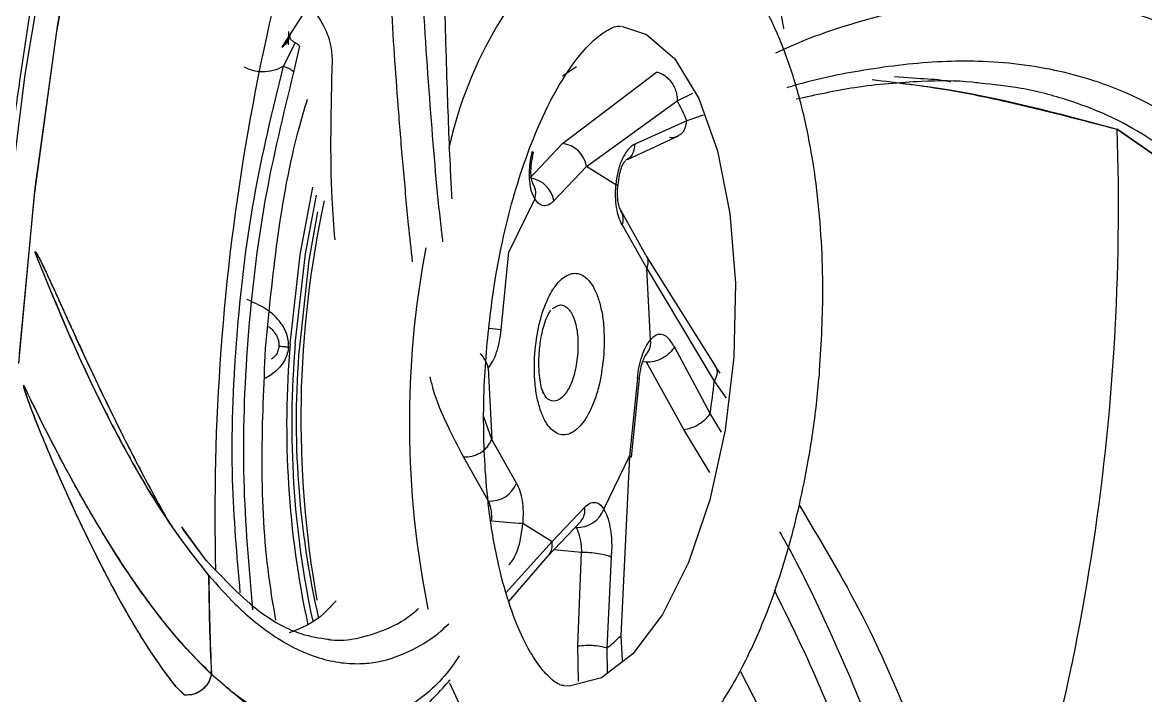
# Model space of a CAD drawing. Header units: inches. Extents: x -1 to 81, y -22 to 129.
# Drawn here: x 8.454 to 9.394, y 22.698 to 23.261 of the extents above; entities that cross this region are included whole.
import ezdxf

# ---------------------------------------------------------------- set-up
doc = ezdxf.new("R2010")
doc.units = ezdxf.units.IN
doc.header["$MEASUREMENT"] = 0
doc.layers.add('1', color=4, linetype='Continuous')

# ---------------------------------------------------------------- blocks, each defined once
blk = doc.blocks.new('2026 PACE')
at = {"color": 8, "linetype": 'Continuous', "lineweight": 25}
for p, q in [((9.50201, 23.19511), (9.51511, 23.20147)), ((9.52362, 23.18322), (9.51011, 23.1783)), ((9.47617, 22.97645), (9.47305, 22.97672)), ((9.53298, 22.96067), (9.54291, 22.94651)), ((9.34689, 22.91193), (9.34033, 22.93078)), ((9.53912, 22.91791), (9.52949, 22.93351)), ((9.52923, 22.88431), (9.50751, 22.92017)), ((9.39737, 22.82653), (9.35898, 22.78402)), ((9.4218, 22.81754), (9.39865, 22.8195)), ((9.4193, 22.70946), (9.41881, 22.73929)), ((9.44374, 22.71662), (9.44332, 22.73751))]:
    blk.add_line(p, q, dxfattribs=at)
at = {"color": 8, "linetype": 'Continuous', "lineweight": 25, "flags": 128}
for points in [[(9.40608, 21.58905), (9.39686, 21.59001), (9.339, 21.60404), (9.28298, 21.63169), (9.22935, 21.67267), (9.17865, 21.72659), (9.13137, 21.7929), (9.088, 21.87095), (9.04895, 21.95996), (9.01463, 22.05905), (8.98536, 22.16723), (8.96145, 22.28342), (8.94312, 22.40648), (8.93057, 22.53517), (8.9239, 22.66823), (8.9232, 22.80432), (8.92847, 22.94209), (8.93966, 23.08018), (8.95665, 23.21722), (8.97927, 23.35183)], [(9.40608, 21.58905), (9.39686, 21.59001), (9.339, 21.60404), (9.28298, 21.63169), (9.22935, 21.67267), (9.17865, 21.72659), (9.13137, 21.7929), (9.088, 21.87095), (9.04895, 21.95996), (9.01463, 22.05905), (8.98536, 22.16723), (8.96145, 22.28342), (8.94312, 22.40648), (8.93057, 22.53517), (8.9239, 22.66823), (8.9232, 22.80432), (8.92847, 22.94209), (8.93966, 23.08018), (8.95665, 23.21722), (8.97927, 23.35183)], [(8.95133, 22.9754), (8.96409, 23.11406), (8.98274, 23.25126), (9.00708, 23.38561), (9.03688, 23.51571), (9.07181, 23.64024), (9.11153, 23.75793), (9.15562, 23.86755), (9.20364, 23.96799), (9.25509, 24.05822), (9.30943, 24.1373), (9.36613, 24.20444), (9.42458, 24.25894), (9.4842, 24.30023), (9.54437, 24.32791), (9.60448, 24.34167), (9.6639, 24.34139), (9.72203, 24.32706), (9.77827, 24.29884), (9.83204, 24.257), (9.86344, 24.22492)], [(8.9519, 22.98341), (8.96501, 23.12202), (8.98399, 23.25909), (9.00866, 23.39323), (9.03875, 23.52305), (9.07397, 23.64722), (9.11396, 23.76447), (9.15829, 23.8736), (9.20652, 23.97348), (9.25814, 24.06309), (9.31264, 24.1415), (9.36945, 24.20793), (9.42799, 24.26168), (9.48766, 24.3022), (9.54784, 24.32908), (9.60793, 24.34204), (9.66729, 24.34094), (9.72533, 24.32581), (9.78144, 24.29679), (9.83505, 24.25418), (9.86639, 24.2216)], [(9.45534, 23.25742), (9.47635, 23.25063), (9.49988, 23.2301), (9.51996, 23.19711), (9.53559, 23.15332), (9.54598, 23.10093), (9.55062, 23.04255), (9.54926, 22.98113)], [(9.17825, 22.99198), (9.18664, 23.06628), (9.19715, 23.12279)], [(9.18253, 22.99178), (9.19113, 23.06719), (9.20017, 23.11614)], [(9.54926, 22.98113), (9.54198, 22.91973), (9.52914, 22.86144), (9.51139, 22.80917), (9.48962, 22.76556), (9.46491, 22.73279), (9.43851, 22.71249), (9.41174, 22.7057), (9.40708, 22.70594)], [(9.47032, 22.96283), (9.47032, 22.96283), (9.47052, 22.96288), (9.46997, 22.963), (9.46869, 22.96318)], [(9.31146, 22.70838), (9.33014, 22.66809), (9.35556, 22.63316), (9.38428, 22.61159), (9.41522, 22.6042), (9.42836, 22.60538)]]:
    blk.add_lwpolyline(points, dxfattribs=at)
at = {"color": 8, "linetype": 'Continuous', "lineweight": 25}
for centre, radius, start, end in [((9.64855, 23.08151), 0.34553, 130.84875, 167.5894), ((9.37587, 23.1073), 0.02341, 10.32645, 79.46271), ((9.3697, 23.11787), 0.01399, 339.71586, 31.14904), ((9.45201, 23.13582), 0.01106, 263.06593, 272.77587), ((9.44332, 23.09625), 0.01348, 338.6613, 30.55093), ((10.06883, 22.92576), 0.79085, 169.32667, 191.35818), ((9.30538, 22.60194), 0.40458, 82.99165, 84.42298), ((9.46621, 22.99248), 0.01362, 319.67839, 11.3396), ((9.97001, 22.92392), 0.79468, 175.0873, 192.12465), ((9.9595, 22.92453), 0.77988, 175.05326, 192.18753), ((9.32198, 22.96739), 0.02227, 10.67027, 46.72135), ((9.41064, 22.85265), 0.01412, 318.64315, 10.30638)]:
    blk.add_arc(centre, radius, start, end, dxfattribs=at)
for points, knots in [([(9.28062, 23.06051), (9.27953, 23.07077), (9.27686, 23.09579), (9.27298, 23.13729), (9.26917, 23.18302), (9.26587, 23.2281), (9.26304, 23.27273), (9.2606, 23.31908), (9.25748, 23.39509), (9.25497, 23.50748), (9.25778, 23.61038), (9.25923, 23.66304)], [0, 0, 0, 0, 0.064358, 0.156965, 0.246537, 0.324585, 0.402627, 0.480787, 0.559216, 0.774447, 1, 1, 1, 1]), ([(9.30607, 23.07729), (9.30556, 23.0815), (9.30158, 23.11399), (9.29576, 23.18465), (9.28964, 23.27184), (9.28604, 23.34714), (9.28402, 23.40613), (9.2829, 23.46569), (9.28267, 23.53212), (9.28349, 23.59709), (9.28512, 23.64437), (9.28581, 23.66444)], [0, 0, 0, 0, 0.028481, 0.220014, 0.417808, 0.510683, 0.606377, 0.70895, 0.793606, 0.912397, 1, 1, 1, 1]), ([(9.58452, 23.23517), (9.58497, 23.23538), (9.61314, 23.24909), (9.66886, 23.26656), (9.73517, 23.2811), (9.78616, 23.2841), (9.82346, 23.28246), (9.85845, 23.27655), (9.89481, 23.2656), (9.92791, 23.25074), (9.94983, 23.23612), (9.95913, 23.22991)], [0, 0, 0, 0, 0.003133, 0.199663, 0.402618, 0.497917, 0.596107, 0.701356, 0.788221, 0.910112, 1, 1, 1, 1]), ([(9.96137, 23.14744), (9.95125, 23.15585), (9.92779, 23.17536), (9.8918, 23.19598), (9.85518, 23.21099), (9.82185, 23.22023), (9.7882, 23.22604), (9.75522, 23.22842), (9.71234, 23.22804), (9.66129, 23.22197), (9.61749, 23.21322), (9.59567, 23.20659), (9.59356, 23.20595)], [0, 0, 0, 0, 0.101476, 0.235233, 0.331877, 0.422404, 0.515355, 0.605274, 0.682257, 0.84497, 0.985015, 1, 1, 1, 1]), ([(9.13657, 22.78361), (9.13383, 22.81484), (9.12783, 22.88312), (9.13213, 22.99583), (9.14587, 23.11423), (9.16372, 23.18738), (9.17264, 23.22395)], [0, 0, 0, 0, 0.219308, 0.479538, 0.739769, 1, 1, 1, 1]), ([(9.7309, 23.21084), (9.72922, 23.21118), (9.72073, 23.21289), (9.7105, 23.21333), (9.70229, 23.21369)], [0, 0, 0, 0, 0.197208, 1, 1, 1, 1]), ([(9.93987, 23.13105), (9.92239, 23.145), (9.88794, 23.17249), (9.83644, 23.19427), (9.79206, 23.20601), (9.76653, 23.20861), (9.75489, 23.20979)], [0, 0, 0, 0, 0.318566, 0.627558, 0.830199, 1, 1, 1, 1]), ([(9.50324, 23.16634), (9.50401, 23.16672), (9.5064, 23.1679), (9.50903, 23.17213), (9.50976, 23.17629), (9.51011, 23.1783)], [0, 0, 0, 0, 0.196838, 0.612728, 1, 1, 1, 1]), ([(9.46644, 23.15895), (9.46619, 23.15679), (9.46569, 23.15231), (9.46284, 23.14754), (9.46006, 23.14614), (9.45913, 23.14567)], [0, 0, 0, 0, 0.382969, 0.794323, 1, 1, 1, 1]), ([(9.47582, 23.06603), (9.47623, 23.06525), (9.47712, 23.06359), (9.4778, 23.05981), (9.47703, 23.05674), (9.47654, 23.05475)], [0, 0, 0, 0, 0.238107, 0.506601, 1, 1, 1, 1]), ([(9.15948, 23.0067), (9.16014, 23.00627), (9.16348, 23.00408), (9.16673, 22.99951), (9.16883, 22.99395), (9.16886, 22.99126), (9.16888, 22.98995)], [0, 0, 0, 0, 0.116908, 0.598997, 0.805563, 1, 1, 1, 1]), ([(9.17686, 22.98937), (9.17662, 22.9875), (9.17612, 22.98373), (9.17298, 22.97633), (9.16672, 22.96839), (9.15987, 22.96441), (9.15662, 22.96253)], [0, 0, 0, 0, 0.159826, 0.322749, 0.679009, 1, 1, 1, 1]), ([(9.16888, 22.98995), (9.16867, 22.98867), (9.16824, 22.98602), (9.1663, 22.98207), (9.164, 22.98013), (9.16276, 22.97908)], [0, 0, 0, 0, 0.302679, 0.624369, 1, 1, 1, 1]), ([(9.41883, 22.98411), (9.4182, 22.97886), (9.41694, 22.96834), (9.41203, 22.955), (9.40571, 22.94606), (9.39878, 22.94309), (9.3927, 22.94548), (9.39004, 22.95101), (9.38893, 22.95331)], [0, 0, 0, 0, 0.175168, 0.350336, 0.525504, 0.700672, 0.87584, 1, 1, 1, 1]), ([(9.5337, 22.97335), (9.53394, 22.97308), (9.53478, 22.97212), (9.53534, 22.96988), (9.53535, 22.96688), (9.53456, 22.96374), (9.53349, 22.96167), (9.53298, 22.96067)], [0, 0, 0, 0, 0.0942579, 0.3346504, 0.5689657, 0.7919991, 1, 1, 1, 1]), ([(9.32321, 22.89734), (9.31872, 22.90601), (9.3091, 22.92461), (9.29923, 22.9471), (9.2962, 22.9609), (9.29545, 22.96432)], [0, 0, 0, 0, 0.396681, 0.850624, 1, 1, 1, 1]), ([(9.46375, 22.89726), (9.46378, 22.89727), (9.46413, 22.89729), (9.46411, 22.89747), (9.46295, 22.89775), (9.46219, 22.89794)], [0, 0, 0, 0, 0.037328, 0.376576, 1, 1, 1, 1]), ([(9.75527, 22.2238), (9.75386, 22.2468), (9.75061, 22.30011), (9.7414, 22.37395), (9.72925, 22.44375), (9.71612, 22.50327), (9.70116, 22.56001), (9.68486, 22.61244), (9.66196, 22.67718), (9.63182, 22.74853), (9.6041, 22.80593), (9.58915, 22.83226), (9.5877, 22.8348)], [0, 0, 0, 0, 0.101476, 0.235233, 0.331877, 0.422404, 0.515355, 0.605274, 0.682257, 0.84497, 0.985015, 1, 1, 1, 1]), ([(9.39371, 22.81434), (9.39379, 22.81441), (9.39471, 22.81517), (9.39589, 22.81715), (9.39754, 22.82101), (9.39743, 22.82436), (9.39737, 22.82653)], [0, 0, 0, 0, 0.025429, 0.284977, 0.536953, 1, 1, 1, 1]), ([(9.11027, 22.79816), (9.11752, 22.78999), (9.13432, 22.77105), (9.15808, 22.75146), (9.18075, 22.73764), (9.20021, 22.72957), (9.21875, 22.72505), (9.23586, 22.72402), (9.2569, 22.72626), (9.27984, 22.73461), (9.29927, 22.74671), (9.30876, 22.75587), (9.31086, 22.7579)], [0, 0, 0, 0, 0.0990134, 0.2295249, 0.3238238, 0.4121542, 0.5028491, 0.5905864, 0.6657007, 0.8244654, 0.9611125, 1, 1, 1, 1]), ([(9.72939, 22.22153), (9.72666, 22.26067), (9.72128, 22.33777), (9.70452, 22.43631), (9.68555, 22.51806), (9.66621, 22.58516), (9.64182, 22.6556), (9.61456, 22.72301), (9.59269, 22.76681), (9.58321, 22.7858)], [0, 0, 0, 0, 0.189333, 0.372975, 0.493411, 0.612824, 0.7316, 0.883648, 1, 1, 1, 1]), ([(9.20943, 22.74492), (9.21055, 22.74473), (9.21887, 22.74328), (9.23555, 22.74529), (9.2591, 22.75258), (9.27623, 22.76209), (9.28475, 22.76976), (9.2857, 22.7706)], [0, 0, 0, 0, 0.039676, 0.294459, 0.620614, 0.958022, 1, 1, 1, 1]), ([(9.31971, 22.73095), (9.31821, 22.72869), (9.30663, 22.71126), (9.28163, 22.68914), (9.25025, 22.67184), (9.22321, 22.66678), (9.20212, 22.66705), (9.18101, 22.67178), (9.15773, 22.68162), (9.13527, 22.69557), (9.1193, 22.7097), (9.11252, 22.71569)], [0, 0, 0, 0, 0.028481, 0.220014, 0.417808, 0.510683, 0.606377, 0.70895, 0.793606, 0.912397, 1, 1, 1, 1]), ([(9.16846, 22.67481), (9.16879, 22.67403), (9.16961, 22.67209), (9.15965, 22.67745), (9.14179, 22.69004), (9.12239, 22.70694), (9.11231, 22.71572)], [0, 0, 0, 0, 0.171955, 0.426945, 0.702333, 1, 1, 1, 1])]:
    blk.add_open_spline(points, degree=3, knots=knots, dxfattribs=at)
blk.add_open_spline([(9.39767, 23.02133), (9.39995, 23.02278), (9.40451, 23.02567), (9.41108, 23.02217), (9.41612, 23.01329), (9.41916, 22.99988), (9.41894, 22.98937), (9.41883, 22.98411)], degree=3, dxfattribs=at)
at = {"layer": '1', "color": 4, "linetype": 'Continuous', "lineweight": 25}
for p, q in [((9.17191, 23.24049), (9.19048, 23.26951)), ((9.17674, 23.24202), (9.1772, 23.25308)), ((9.18237, 23.24379), (9.17264, 23.22395)), ((9.18139, 23.21913), (9.18624, 23.24066)), ((9.40598, 23.15943), (9.48474, 23.21914)), ((9.41783, 23.22341), (9.40601, 23.21565)), ((9.70229, 23.21369), (9.68366, 23.21518)), ((9.42606, 23.14015), (9.50201, 23.19511)), ((9.51011, 23.1783), (9.46644, 23.15895)), ((9.96618, 23.10458), (9.86986, 23.17134)), ((9.86986, 23.17134), (9.96713, 23.10367)), ((9.46035, 23.14602), (9.50313, 23.1659)), ((9.37858, 23.13052), (9.40598, 23.15943)), ((9.3989, 23.1115), (9.42606, 23.14015)), ((9.45067, 23.12484), (9.42606, 23.14015)), ((9.38282, 23.11302), (9.36124, 23.06874)), ((9.47586, 23.06605), (9.45496, 23.10305)), ((9.45588, 23.09135), (9.47654, 23.05475)), ((9.35474, 23.00349), (9.36124, 23.06874)), ((9.53419, 22.97289), (9.4761, 23.06563)), ((9.47957, 22.99516), (9.47654, 23.05475)), ((9.47654, 23.05475), (9.53298, 22.96067)), ((9.52949, 22.93351), (9.49962, 22.98928)), ((9.50751, 22.92017), (9.47617, 22.97645)), ((9.34386, 22.97152), (9.34689, 22.91193)), ((9.53782, 22.96737), (9.53376, 22.97347)), ((9.46869, 22.96318), (9.46219, 22.89794)), ((9.46379, 22.89726), (9.47032, 22.96283)), ((9.36755, 22.87533), (9.34689, 22.91193)), ((9.34407, 22.86041), (9.32321, 22.89734)), ((9.44061, 22.85365), (9.46219, 22.89794)), ((9.46219, 22.89794), (9.4549, 22.74786)), ((9.42453, 22.85517), (9.39737, 22.82653)), ((9.39356, 22.81414), (9.42123, 22.84332)), ((9.10837, 22.81038), (9.08759, 22.8388)), ((9.10817, 22.81039), (9.08831, 22.83758)), ((9.37275, 22.84183), (9.39737, 22.82653)), ((9.36114, 22.77637), (9.39406, 22.81465)), ((9.41881, 22.73929), (9.4218, 22.81754)), ((9.44332, 22.73751), (9.44698, 22.81349)), ((9.4549, 22.74786), (9.45588, 22.72698)), ((9.55503, 22.71799), (9.58833, 22.65278)), ((9.08222, 22.70601), (9.09023, 22.69817)), ((9.08295, 22.70509), (9.09003, 22.69819))]:
    blk.add_line(p, q, dxfattribs=at)
at = {"layer": '1', "color": 4, "linetype": 'Continuous', "lineweight": 25, "flags": 128}
blk.add_lwpolyline([(9.20118, 23.10217), (9.19397, 23.06159), (9.18595, 22.98942)], dxfattribs=at)
at = {"layer": '1', "color": 4, "linetype": 'Continuous', "lineweight": 25}
for centre, radius, start, end in [((10.97829, 22.85007), 1.86299, 158.79601, 181.47563), ((8.75198, 23.10996), 0.85175, 9.83113, 11.09964), ((9.33437, 23.10394), 0.19083, 22.93324, 28.53838), ((7.98021, 23.10555), 1.89079, 340.24923, 1.99395), ((9.40333, 23.13657), 0.02302, 8.95414, 83.3751), ((10.04944, 22.92936), 0.86222, 167.81029, 190.13738), ((9.91922, 22.92725), 0.7359, 175.15351, 192.97), ((8.93357, 23.02374), 0.60272, 351.38988, 353.99295), ((9.34553, 22.88405), 0.02368, 266.44619, 338.40142), ((9.31658, 22.84765), 0.0303, 352.75391, 24.8962), ((9.41867, 22.86175), 0.02338, 266.65993, 339.72748), ((9.46062, 24.16198), 1.32306, 265.05788, 266.19213), ((11.23909, 22.81478), 2.12909, 180.44673, 182.6669), ((11.23929, 22.81476), 2.12908, 180.44693, 182.66711), ((9.37591, 22.82464), 0.11016, 307.72707, 315.81346)]:
    blk.add_arc(centre, radius, start, end, dxfattribs=at)
for points, knots in [([(10.16154, 22.95101), (10.16414, 22.98501), (10.17074, 23.07122), (10.17324, 23.21002), (10.16981, 23.36696), (10.15841, 23.52411), (10.13877, 23.68159), (10.10984, 23.83956), (10.0704, 23.9978), (10.0213, 24.148), (9.96416, 24.28694), (9.901, 24.41139), (9.84201, 24.5112), (9.80044, 24.56703), (9.78569, 24.58685)], [0, 0, 0, 0, 0.05677, 0.143942, 0.23183, 0.321007, 0.412093, 0.505722, 0.602394, 0.702084, 0.790114, 0.874584, 0.955473, 1, 1, 1, 1]), ([(8.93097, 23.02416), (8.93537, 23.06994), (8.94153, 23.13399), (8.95424, 23.22732), (8.96652, 23.30556), (8.98362, 23.39705), (9.00406, 23.49056), (9.02807, 23.58521), (9.05544, 23.67882), (9.08592, 23.76989), (9.11926, 23.85716), (9.15515, 23.9396), (9.19325, 24.01636), (9.2332, 24.08677), (9.27466, 24.15028), (9.31725, 24.20649), (9.36065, 24.25512), (9.40456, 24.29602), (9.44877, 24.32911), (9.49325, 24.35445), (9.53821, 24.37169), (9.58209, 24.38111), (9.61057, 24.3798), (9.62425, 24.37917)], [0, 0, 0, 0, 0.061701, 0.086335, 0.127137, 0.169212, 0.214047, 0.260485, 0.308044, 0.356338, 0.405087, 0.454084, 0.503172, 0.552236, 0.6012, 0.650033, 0.698761, 0.747495, 0.796446, 0.846035, 0.896992, 0.950505, 1, 1, 1, 1]), ([(9.31638, 23.7218), (9.31491, 23.69904), (9.31151, 23.64629), (9.30848, 23.5735), (9.30668, 23.50488), (9.30594, 23.44653), (9.3058, 23.39108), (9.30622, 23.33999), (9.30729, 23.27712), (9.30926, 23.20808), (9.31148, 23.14876), (9.31304, 23.11965), (9.31339, 23.1132)], [0, 0, 0, 0, 0.099013, 0.229525, 0.323824, 0.412154, 0.502849, 0.590586, 0.665701, 0.824465, 0.961113, 1, 1, 1, 1]), ([(9.62083, 22.96558), (9.62225, 22.98848), (9.62424, 23.02058), (9.62332, 23.06686), (9.62089, 23.1049), (9.61537, 23.14772), (9.60692, 23.18924), (9.5953, 23.22862), (9.5804, 23.26462), (9.56203, 23.29662), (9.53961, 23.32334), (9.51652, 23.34282), (9.49931, 23.34914), (9.49269, 23.35157)], [0, 0, 0, 0, 0.131391, 0.1841487, 0.27075, 0.358806, 0.4516034, 0.5466814, 0.6433974, 0.7414518, 0.8403544, 0.9386062, 1, 1, 1, 1]), ([(9.76645, 23.3056), (9.77367, 23.30567), (9.80947, 23.30602), (9.8721, 23.2949), (9.921, 23.26548), (9.94602, 23.25043)], [0, 0, 0, 0, 0.109828, 0.544492, 1, 1, 1, 1]), ([(9.17084, 23.29328), (9.17359, 23.29191), (9.182, 23.28771), (9.19421, 23.27613), (9.20604, 23.25985), (9.21266, 23.24315), (9.21314, 23.23307), (9.21334, 23.22892)], [0, 0, 0, 0, 0.104364, 0.319077, 0.55615, 0.817217, 1, 1, 1, 1]), ([(9.34266, 22.9892), (9.34484, 23.00937), (9.3479, 23.03762), (9.35557, 23.0774), (9.36321, 23.10935), (9.37393, 23.14397), (9.38634, 23.17569), (9.40002, 23.20333), (9.41411, 23.22561), (9.42766, 23.24191), (9.43958, 23.25221), (9.44872, 23.25691), (9.45234, 23.25779), (9.45394, 23.25736), (9.45446, 23.25722)], [0, 0, 0, 0, 0.128264, 0.179685, 0.263532, 0.347917, 0.435397, 0.522987, 0.609437, 0.694091, 0.777469, 0.862341, 0.955531, 1, 1, 1, 1]), ([(9.1779, 23.24847), (9.17715, 23.24679), (9.17565, 23.24344), (9.17276, 23.24084), (9.17132, 23.23955)], [0, 0, 0, 0, 0.500906, 1, 1, 1, 1]), ([(9.17139, 23.24008), (9.17203, 23.24055), (9.17546, 23.24303), (9.17706, 23.24702), (9.17837, 23.25027)], [0, 0, 0, 0, 0.186675, 1, 1, 1, 1]), ([(9.18624, 23.24066), (9.18578, 23.24119), (9.18485, 23.24226), (9.1832, 23.24328), (9.18237, 23.24379)], [0, 0, 0, 0, 0.5, 1, 1, 1, 1]), ([(9.21334, 23.22892), (9.21231, 23.18897), (9.21094, 23.13579), (9.21463, 23.09016), (9.21555, 23.0788)], [0, 0, 0, 0, 0.750979, 1, 1, 1, 1]), ([(9.14715, 22.7696), (9.14393, 22.80549), (9.1374, 22.87814), (9.14153, 22.9952), (9.15521, 23.11191), (9.17273, 23.18367), (9.18139, 23.21913)], [0, 0, 0, 0, 0.2470398, 0.5, 0.7529602, 1, 1, 1, 1]), ([(9.17264, 23.22395), (9.16983, 23.22258), (9.16425, 23.21987), (9.15527, 23.21904), (9.14699, 23.22001), (9.14234, 23.2221), (9.14003, 23.22313)], [0, 0, 0, 0, 0.281772, 0.559641, 0.780969, 1, 1, 1, 1]), ([(9.48474, 23.21914), (9.48577, 23.21887), (9.4879, 23.21833), (9.49114, 23.21652), (9.49432, 23.21394), (9.49717, 23.2106), (9.49948, 23.20675), (9.50106, 23.20271), (9.50196, 23.19876), (9.50199, 23.19629), (9.50201, 23.19511)], [0, 0, 0, 0, 0.114823, 0.237945, 0.367295, 0.5, 0.632705, 0.762055, 0.885176, 1, 1, 1, 1]), ([(9.75489, 23.20979), (9.75278, 23.21007), (9.7371, 23.21214), (9.70246, 23.21152), (9.65363, 23.20773), (9.61793, 23.19996), (9.60152, 23.19638)], [0, 0, 0, 0, 0.044171, 0.327817, 0.69092, 1, 1, 1, 1]), ([(9.66506, 23.2129), (9.6863, 23.21032), (9.72393, 23.20573), (9.79224, 23.19163), (9.83904, 23.1794), (9.86986, 23.17134)], [0, 0, 0, 0, 0.306482, 0.543267, 1, 1, 1, 1]), ([(9.69026, 23.20972), (9.69976, 23.20853), (9.76058, 23.20095), (9.81985, 23.18489), (9.86986, 23.17134)], [0, 0, 0, 0, 0.156088, 1, 1, 1, 1]), ([(9.19248, 23.19612), (9.19006, 23.18812), (9.17905, 23.15172), (9.16638, 23.0808), (9.16034, 23.01817), (9.15741, 22.98776)], [0, 0, 0, 0, 0.126499, 0.57595, 1, 1, 1, 1]), ([(9.4955, 23.16464), (9.49732, 23.16448), (9.50017, 23.16423), (9.50243, 23.16579), (9.50324, 23.16634)], [0, 0, 0, 0, 0.640272, 1, 1, 1, 1]), ([(9.38063, 23.15284), (9.38005, 23.15021), (9.3789, 23.145), (9.37806, 23.13645), (9.37816, 23.12758), (9.37967, 23.11901), (9.38177, 23.11502), (9.38282, 23.11302)], [0, 0, 0, 0, 0.173873, 0.344246, 0.554566, 0.777064, 1, 1, 1, 1]), ([(9.38063, 23.15284), (9.38129, 23.15235), (9.38229, 23.15163), (9.38138, 23.15137), (9.38107, 23.15128)], [0, 0, 0, 0, 0.665381, 1, 1, 1, 1]), ([(9.46644, 23.15895), (9.46514, 23.1581), (9.46257, 23.15641), (9.4587, 23.15165), (9.45498, 23.14483), (9.45191, 23.13549), (9.45108, 23.12839), (9.45067, 23.12484)], [0, 0, 0, 0, 0.1689732, 0.3347107, 0.5414954, 0.7708859, 1, 1, 1, 1]), ([(9.38172, 23.12503), (9.38117, 23.1262), (9.38005, 23.12859), (9.3795, 23.13477), (9.37993, 23.14268), (9.38118, 23.1487), (9.38183, 23.15181)], [0, 0, 0, 0, 0.227875, 0.467946, 0.724505, 1, 1, 1, 1]), ([(9.45253, 23.12456), (9.45285, 23.12743), (9.45347, 23.13295), (9.45522, 23.13922), (9.45717, 23.14352), (9.45838, 23.14462), (9.45897, 23.14515)], [0, 0, 0, 0, 0.277789, 0.533545, 0.772986, 1, 1, 1, 1]), ([(9.45588, 23.09135), (9.45489, 23.09334), (9.45291, 23.09734), (9.45111, 23.10565), (9.45018, 23.11493), (9.45051, 23.12154), (9.45067, 23.12484)], [0, 0, 0, 0, 0.249863, 0.499991, 0.749866, 1, 1, 1, 1]), ([(9.45498, 23.10302), (9.45443, 23.10417), (9.45331, 23.1065), (9.45229, 23.11172), (9.45183, 23.11791), (9.45214, 23.1225), (9.4523, 23.12483)], [0, 0, 0, 0, 0.241409, 0.488415, 0.741215, 1, 1, 1, 1]), ([(9.3989, 23.1115), (9.39751, 23.11022), (9.39472, 23.10766), (9.39041, 23.107), (9.38628, 23.10845), (9.38397, 23.1115), (9.38282, 23.11302)], [0, 0, 0, 0, 0.249864, 0.499991, 0.749865, 1, 1, 1, 1]), ([(8.96465, 23.06841), (8.96465, 23.06845), (8.96466, 23.06853), (8.96469, 23.06863), (8.96472, 23.06871), (8.96476, 23.06878), (8.96481, 23.06882), (8.96489, 23.06885), (8.96507, 23.06881), (8.96539, 23.06853), (8.96678, 23.06675), (8.9688, 23.06275), (8.97183, 23.05667), (8.97524, 23.0494), (8.98001, 23.03904), (8.98616, 23.02554), (8.99371, 23.00898), (9.00486, 22.98462), (9.02118, 22.94973), (9.0409, 22.90973), (9.05981, 22.87334), (9.07073, 22.85351), (9.07577, 22.84437)], [0, 0, 0, 0, 0.000296, 0.000557, 0.000798, 0.001036, 0.001288, 0.001571, 0.002264, 0.004305, 0.007322, 0.029667, 0.051093, 0.078872, 0.112962, 0.169577, 0.234058, 0.306257, 0.459547, 0.666731, 0.846468, 1, 1, 1, 1]), ([(8.96465, 23.06842), (8.96466, 23.06849), (8.96467, 23.06859), (8.96471, 23.06869), (8.96474, 23.06875), (8.96478, 23.06879), (8.96485, 23.06883), (8.965, 23.06883), (8.96526, 23.06863), (8.9664, 23.06731), (8.96866, 23.06299), (8.97261, 23.05503), (8.97692, 23.04566), (8.98128, 23.03614), (8.98529, 23.02733), (8.98963, 23.01778), (8.99429, 23.00755), (9.00124, 22.99236), (9.01047, 22.97247), (9.02384, 22.94429), (9.04038, 22.9107), (9.05875, 22.87523), (9.07067, 22.85362), (9.07625, 22.8435)], [0, 0, 0, 0, 0.000488, 0.0007, 0.000907, 0.001121, 0.001355, 0.001914, 0.003532, 0.005918, 0.023647, 0.05472, 0.099082, 0.129609, 0.163259, 0.199997, 0.239782, 0.282572, 0.379544, 0.480927, 0.638258, 0.830516, 1, 1, 1, 1]), ([(8.96465, 23.06842), (8.9782, 23.03555), (9.00399, 22.973), (9.04255, 22.89752), (9.07769, 22.83934), (9.09975, 22.8113), (9.11007, 22.79818)], [0, 0, 0, 0, 0.292679, 0.556946, 0.792739, 1, 1, 1, 1]), ([(8.96465, 23.06841), (8.97355, 23.04654), (8.9914, 23.00272), (9.01762, 22.94656), (9.04283, 22.89815), (9.06608, 22.85881), (9.08865, 22.82506), (9.10311, 22.80707), (9.11027, 22.79816)], [0, 0, 0, 0, 0.192911, 0.386635, 0.548014, 0.709749, 0.856107, 1, 1, 1, 1]), ([(9.3828, 22.98348), (9.38379, 22.99197), (9.38531, 23.00508), (9.39001, 23.02081), (9.3945, 23.03153), (9.39972, 23.0403), (9.40704, 23.04841), (9.41658, 23.05254), (9.42554, 23.04833), (9.4317, 23.04015), (9.43568, 23.03134), (9.43867, 23.02059), (9.44116, 23.00482), (9.44084, 22.9917), (9.44063, 22.9832)], [0, 0, 0, 0, 0.119721, 0.184811, 0.25, 0.31509, 0.380279, 0.5, 0.619721, 0.684811, 0.75, 0.81509, 0.880279, 1, 1, 1, 1]), ([(9.39286, 21.57145), (9.38893, 21.5714), (9.36719, 21.57108), (9.33063, 21.58161), (9.28311, 21.60332), (9.23891, 21.63477), (9.19651, 21.67534), (9.156, 21.7252), (9.11762, 21.78414), (9.08171, 21.85191), (9.04862, 21.92807), (9.01872, 22.01208), (8.9923, 22.10326), (8.96966, 22.20077), (8.95103, 22.30362), (8.93658, 22.41052), (8.92642, 22.51957), (8.92056, 22.62703), (8.91858, 22.72603), (8.91946, 22.81393), (8.92261, 22.91122), (8.92774, 22.9805), (8.93097, 23.02416)], [0, 0, 0, 0, 0.013989, 0.077487, 0.133752, 0.188187, 0.241658, 0.294747, 0.347764, 0.400828, 0.454016, 0.507327, 0.560717, 0.614108, 0.667377, 0.720322, 0.772565, 0.823244, 0.869708, 0.907553, 0.941732, 1, 1, 1, 1]), ([(9.17686, 22.98937), (9.17688, 22.99125), (9.17691, 22.99505), (9.17486, 23.0028), (9.16891, 23.01235), (9.15743, 23.02219), (9.14753, 23.02654), (9.14222, 23.02888)], [0, 0, 0, 0, 0.099322, 0.20052, 0.421615, 0.689919, 1, 1, 1, 1]), ([(9.39015, 22.95014), (9.38991, 22.95069), (9.38942, 22.95177), (9.38783, 22.95742), (9.38662, 22.96539), (9.3861, 22.97575), (9.38671, 22.98819), (9.38885, 23.00176), (9.3918, 23.01163), (9.39445, 23.01749), (9.39567, 23.01912), (9.39629, 23.01995)], [0, 0, 0, 0, 0.106411, 0.210187, 0.311006, 0.410416, 0.529066, 0.669956, 0.828501, 0.913089, 1, 1, 1, 1]), ([(9.34386, 22.97152), (9.34518, 22.9733), (9.34781, 22.97685), (9.35101, 22.98469), (9.35353, 22.99365), (9.35434, 23.00021), (9.35474, 23.00349)], [0, 0, 0, 0, 0.250135, 0.500009, 0.750136, 1, 1, 1, 1]), ([(9.46869, 22.96318), (9.46909, 22.96646), (9.4699, 22.97302), (9.47242, 22.98198), (9.47561, 22.98982), (9.47825, 22.99338), (9.47957, 22.99516)], [0, 0, 0, 0, 0.249864, 0.499991, 0.749866, 1, 1, 1, 1]), ([(9.49962, 22.98928), (9.4978, 22.99232), (9.49487, 22.99722), (9.48945, 23.00002), (9.4844, 22.99985), (9.48117, 22.99672), (9.47957, 22.99516)], [0, 0, 0, 0, 0.317005, 0.511298, 0.756925, 1, 1, 1, 1]), ([(9.15741, 22.98776), (9.15603, 22.95732), (9.15319, 22.89461), (9.15657, 22.81723), (9.16361, 22.77487), (9.16594, 22.76084)], [0, 0, 0, 0, 0.386974, 0.797127, 1, 1, 1, 1]), ([(9.16888, 22.98995), (9.17014, 22.98985), (9.17273, 22.98964), (9.17547, 22.98946), (9.17686, 22.98937)], [0, 0, 0, 0, 0.48792, 1, 1, 1, 1]), ([(9.40705, 22.70622), (9.40623, 22.70623), (9.40425, 22.70626), (9.3962, 22.71111), (9.38442, 22.72478), (9.37294, 22.74449), (9.36196, 22.77144), (9.35211, 22.80627), (9.34512, 22.84524), (9.34131, 22.88404), (9.33987, 22.92014), (9.34018, 22.95464), (9.34188, 22.97839), (9.34266, 22.9892)], [0, 0, 0, 0, 0.086402, 0.206596, 0.295086, 0.388213, 0.483329, 0.579055, 0.691316, 0.777435, 0.848046, 0.930842, 1, 1, 1, 1]), ([(9.44063, 22.9832), (9.43964, 22.97471), (9.43812, 22.96159), (9.43341, 22.94586), (9.42892, 22.93515), (9.4237, 22.92638), (9.41639, 22.91826), (9.40685, 22.91413), (9.39789, 22.91835), (9.39173, 22.92653), (9.38774, 22.93533), (9.38476, 22.94609), (9.38227, 22.96185), (9.38259, 22.97498), (9.3828, 22.98348)], [0, 0, 0, 0, 0.119721, 0.184811, 0.25, 0.31509, 0.380279, 0.5, 0.619721, 0.684811, 0.75, 0.81509, 0.880279, 1, 1, 1, 1]), ([(9.47027, 22.96266), (9.47051, 22.96498), (9.47098, 22.96956), (9.47248, 22.97557), (9.47436, 22.98053), (9.47586, 22.98263), (9.47659, 22.98366)], [0, 0, 0, 0, 0.258836, 0.511652, 0.75864, 1, 1, 1, 1]), ([(9.49962, 22.98928), (9.49844, 22.98758), (9.49601, 22.98405), (9.48987, 22.97972), (9.48282, 22.97684), (9.47834, 22.97658), (9.47617, 22.97645)], [0, 0, 0, 0, 0.241066, 0.5, 0.758934, 1, 1, 1, 1]), ([(9.45591, 22.61474), (9.46529, 22.61936), (9.48635, 22.62974), (9.51337, 22.65596), (9.53841, 22.68882), (9.5595, 22.72607), (9.5782, 22.76851), (9.59305, 22.81259), (9.60414, 22.85557), (9.61245, 22.89708), (9.61781, 22.93348), (9.62007, 22.95749), (9.62083, 22.96558)], [0, 0, 0, 0, 0.098855, 0.222104, 0.339222, 0.450543, 0.558245, 0.678706, 0.769388, 0.849432, 0.949271, 1, 1, 1, 1]), ([(9.08295, 22.70509), (9.07968, 22.7093), (9.07291, 22.71799), (9.06214, 22.73368), (9.05047, 22.7521), (9.03789, 22.77366), (9.0244, 22.79856), (9.01001, 22.82704), (8.9969, 22.85475), (8.98575, 22.87956), (8.97721, 22.89931), (8.9683, 22.92079), (8.96129, 22.93838), (8.95683, 22.95131), (8.95578, 22.95516), (8.95556, 22.95642), (8.95551, 22.95692), (8.95551, 22.95712), (8.95552, 22.95721)], [0, 0, 0, 0, 0.080962, 0.1674618, 0.259658, 0.3577074, 0.4617622, 0.5719678, 0.6884596, 0.7617394, 0.8271283, 0.8845047, 0.9679233, 0.9902478, 0.9966407, 0.9986773, 0.9994217, 1, 1, 1, 1]), ([(9.08222, 22.70601), (9.07753, 22.71214), (9.06735, 22.72548), (9.0498, 22.7528), (9.03356, 22.78124), (9.01942, 22.80824), (9.00854, 22.83007), (8.99543, 22.85775), (8.98199, 22.88779), (8.96911, 22.9186), (8.96092, 22.93927), (8.95671, 22.95166), (8.95575, 22.95526), (8.95555, 22.95645), (8.95551, 22.95692), (8.95551, 22.95711), (8.95551, 22.9572)], [0, 0, 0, 0, 0.116058, 0.252234, 0.419435, 0.496544, 0.580239, 0.670725, 0.798539, 0.889314, 0.969997, 0.9908, 0.996799, 0.998729, 0.999441, 1, 1, 1, 1]), ([(9.11252, 22.71569), (9.10385, 22.72432), (9.08756, 22.74055), (9.06104, 22.77371), (9.03578, 22.81014), (9.01266, 22.84805), (8.99283, 22.88339), (8.97434, 22.91851), (8.96158, 22.94473), (8.95551, 22.9572)], [0, 0, 0, 0, 0.164615, 0.309415, 0.499757, 0.641868, 0.74981, 0.881002, 1, 1, 1, 1]), ([(9.11231, 22.71572), (9.10554, 22.72236), (9.09645, 22.73129), (9.08113, 22.74867), (9.06868, 22.76404), (9.05325, 22.78489), (9.03869, 22.80602), (9.02162, 22.83301), (9.00326, 22.86453), (8.98575, 22.89663), (8.96977, 22.92772), (8.96048, 22.94694), (8.95552, 22.95721)], [0, 0, 0, 0, 0.128921, 0.173174, 0.289807, 0.364294, 0.464776, 0.565061, 0.689177, 0.817314, 0.902349, 1, 1, 1, 1]), ([(9.50751, 22.92017), (9.50948, 22.92051), (9.51353, 22.92122), (9.51999, 22.92439), (9.52574, 22.92867), (9.52827, 22.93193), (9.52949, 22.93351)], [0, 0, 0, 0, 0.2444016, 0.503417, 0.7605556, 1, 1, 1, 1]), ([(9.32321, 22.89734), (9.32559, 22.89737), (9.32922, 22.89742), (9.33416, 22.89914), (9.33777, 22.90102), (9.34097, 22.90342), (9.34446, 22.90695), (9.34594, 22.90997), (9.34689, 22.91193)], [0, 0, 0, 0, 0.245265, 0.375843, 0.508037, 0.639056, 0.766254, 1, 1, 1, 1]), ([(9.36755, 22.87533), (9.36854, 22.87333), (9.37052, 22.86934), (9.37232, 22.86103), (9.37325, 22.85174), (9.37292, 22.84514), (9.37275, 22.84183)], [0, 0, 0, 0, 0.249863, 0.499991, 0.749866, 1, 1, 1, 1]), ([(9.42453, 22.85517), (9.42592, 22.85646), (9.42871, 22.85902), (9.43302, 22.85967), (9.43715, 22.85822), (9.43945, 22.85518), (9.44061, 22.85365)], [0, 0, 0, 0, 0.249864, 0.499991, 0.749866, 1, 1, 1, 1]), ([(9.44698, 22.81349), (9.44719, 22.81615), (9.44759, 22.82141), (9.44727, 22.83007), (9.44612, 22.83902), (9.44388, 22.84765), (9.4417, 22.85165), (9.44061, 22.85365)], [0, 0, 0, 0, 0.173873, 0.344246, 0.554566, 0.777064, 1, 1, 1, 1]), ([(9.60406, 22.8569), (9.62086, 22.8289), (9.65769, 22.76751), (9.69569, 22.68095), (9.72334, 22.60377), (9.74156, 22.54337), (9.75656, 22.48264), (9.76987, 22.4151), (9.7797, 22.34922), (9.78401, 22.30144), (9.78584, 22.28115)], [0, 0, 0, 0, 0.175431, 0.384531, 0.482715, 0.583878, 0.692314, 0.781808, 0.90739, 1, 1, 1, 1]), ([(9.36117, 22.80737), (9.36213, 22.80828), (9.36403, 22.8101), (9.36681, 22.81514), (9.36946, 22.82215), (9.37169, 22.83148), (9.3724, 22.83838), (9.37275, 22.84183)], [0, 0, 0, 0, 0.173873, 0.344246, 0.554566, 0.777064, 1, 1, 1, 1]), ([(9.41731, 22.83841), (9.41789, 22.83735), (9.41903, 22.83522), (9.42037, 22.83071), (9.42129, 22.82619), (9.42178, 22.82172), (9.4218, 22.81902), (9.4218, 22.81754)], [0, 0, 0, 0, 0.223751, 0.44557, 0.65963, 0.814104, 1, 1, 1, 1]), ([(9.44698, 22.81349), (9.44566, 22.814), (9.4429, 22.81508), (9.43625, 22.81643), (9.42874, 22.81736), (9.42406, 22.81748), (9.4218, 22.81754)], [0, 0, 0, 0, 0.241066, 0.5, 0.758934, 1, 1, 1, 1]), ([(9.21032, 22.74454), (9.20298, 22.74564), (9.18609, 22.74817), (9.15091, 22.76561), (9.12284, 22.79526), (9.10735, 22.81163)], [0, 0, 0, 0, 0.256089, 0.589268, 1, 1, 1, 1]), ([(9.21662, 22.77711), (9.2133, 22.77343), (9.19995, 22.75862), (9.18713, 22.75384), (9.1775, 22.75024)], [0, 0, 0, 0, 0.248436, 1, 1, 1, 1]), ([(9.41881, 22.73929), (9.421, 22.73954), (9.42551, 22.74004), (9.43271, 22.73987), (9.43913, 22.73904), (9.44195, 22.73801), (9.44332, 22.73751)], [0, 0, 0, 0, 0.244401, 0.503417, 0.760556, 1, 1, 1, 1]), ([(9.11231, 22.71572), (9.11204, 22.7145), (9.11147, 22.71201), (9.1097, 22.7084), (9.10724, 22.70506), (9.10414, 22.70221), (9.10064, 22.70007), (9.09591, 22.69821), (9.09233, 22.6982), (9.09003, 22.69819)], [0, 0, 0, 0, 0.121409, 0.2491029, 0.3807278, 0.5134447, 0.6442727, 0.7704747, 1, 1, 1, 1]), ([(9.11252, 22.71569), (9.11187, 22.71334), (9.11086, 22.70971), (9.10778, 22.70544), (9.1048, 22.70254), (9.10132, 22.70028), (9.09643, 22.69823), (9.09268, 22.6982), (9.09023, 22.69817)], [0, 0, 0, 0, 0.234643, 0.36249, 0.494052, 0.626491, 0.756856, 1, 1, 1, 1]), ([(9.19539, 22.64919), (9.20114, 22.64874), (9.21645, 22.64755), (9.23681, 22.65388), (9.25468, 22.66187), (9.27008, 22.6711), (9.28898, 22.68518), (9.3034, 22.70125), (9.31202, 22.71085)], [0, 0, 0, 0, 0.127875, 0.340649, 0.47524, 0.559143, 0.736591, 1, 1, 1, 1])]:
    blk.add_open_spline(points, degree=3, knots=knots, dxfattribs=at)
for points in [[(9.17837, 23.25027), (9.17808, 23.24984), (9.17752, 23.24898), (9.17811, 23.24729), (9.17967, 23.24548), (9.18147, 23.24435), (9.18237, 23.24379)], [(9.17264, 23.22395), (9.1736, 23.22363), (9.17551, 23.223), (9.17802, 23.22178), (9.18011, 23.22046), (9.18096, 23.21957), (9.18139, 23.21913)]]:
    blk.add_open_spline(points, degree=3, dxfattribs=at)
at = {"layer": '1', "color": 3, "linetype": 'Continuous', "lineweight": 25}
blk.add_open_spline([(10.86401, 23.19764), (10.87449, 23.10328), (10.88197, 23.00828), (10.89089, 22.81699), (10.89232, 22.7207), (10.89018, 22.5995), (10.88955, 22.57523), (10.88791, 22.52693), (10.8869, 22.50286), (10.8833, 22.43089), (10.88014, 22.38324), (10.86843, 22.24122), (10.85766, 22.1478), (10.83717, 22.00954), (10.82961, 21.96377), (10.81719, 21.89559), (10.81287, 21.87294), (10.80387, 21.8278), (10.79918, 21.80528), (10.77493, 21.6936), (10.75303, 21.60731), (10.70463, 21.44048), (10.67812, 21.35996), (10.63508, 21.24345), (10.62019, 21.20532), (10.58932, 21.13051), (10.57331, 21.09375), (10.52424, 20.98687), (10.49001, 20.91974), (10.41881, 20.79335), (10.38185, 20.73409), (10.3245, 20.65105), (10.30507, 20.62434), (10.26558, 20.57289), (10.24552, 20.54814), (10.18509, 20.47765), (10.14428, 20.43533), (10.06179, 20.35971), (10.02012, 20.3264), (9.95703, 20.28316), (9.9359, 20.26986), (9.89347, 20.24554), (9.87211, 20.23449), (9.80832, 20.20504), (9.76614, 20.19028), (9.68252, 20.17018), (9.64108, 20.16484), (9.55892, 20.16358), (9.51822, 20.16765), (9.45771, 20.18107), (9.43767, 20.18676), (9.3982, 20.20046), (9.37873, 20.20848), (9.32105, 20.23601), (9.28358, 20.25897), (9.21054, 20.31414), (9.17495, 20.34635), (9.12294, 20.40187), (9.10584, 20.42157), (9.07207, 20.46347), (9.05556, 20.48547), (9.00714, 20.55457), (8.97633, 20.60475), (8.91747, 20.71332), (8.88942, 20.77171), (8.84935, 20.86565), (8.83633, 20.89802), (8.81731, 20.94821), (8.81105, 20.96521), (8.7987, 20.99977), (8.79261, 21.01734), (8.76278, 21.10596), (8.74072, 21.17989), (8.70002, 21.33373), (8.68136, 21.41363), (8.64739, 21.57953), (8.63206, 21.66555), (8.60481, 21.8439), (8.59316, 21.93442), (8.57359, 22.11806), (8.56567, 22.21119), (8.55655, 22.35285), (8.55397, 22.40039), (8.54974, 22.49616), (8.54809, 22.54444), (8.54457, 22.6899), (8.54416, 22.78618), (8.54702, 22.9774), (8.55029, 23.07235), (8.55541, 23.16663)], degree=3, knots=[0, 0, 0, 0, 0.03125, 0.03125, 0.0625, 0.0625, 0.070312, 0.070312, 0.078125, 0.078125, 0.09375, 0.09375, 0.125, 0.125, 0.140625, 0.140625, 0.148437, 0.148437, 0.15625, 0.15625, 0.1875, 0.1875, 0.21875, 0.21875, 0.234375, 0.234375, 0.25, 0.25, 0.28125, 0.28125, 0.3125, 0.3125, 0.328125, 0.328125, 0.34375, 0.34375, 0.375, 0.375, 0.40625, 0.40625, 0.421875, 0.421875, 0.4375, 0.4375, 0.46875, 0.46875, 0.5, 0.5, 0.53125, 0.53125, 0.546875, 0.546875, 0.5625, 0.5625, 0.59375, 0.59375, 0.625, 0.625, 0.640625, 0.640625, 0.65625, 0.65625, 0.6875, 0.6875, 0.71875, 0.71875, 0.734375, 0.734375, 0.742187, 0.742187, 0.75, 0.75, 0.78125, 0.78125, 0.8125, 0.8125, 0.84375, 0.84375, 0.875, 0.875, 0.90625, 0.90625, 0.921875, 0.921875, 0.9375, 0.9375, 0.96875, 0.96875, 1, 1, 1, 1], dxfattribs=at)

msp = doc.modelspace()

# ---------------------------------------------------------------- block references
msp.add_blockref('2026 PACE', (-0.5, 0))

doc.saveas('drawing.dxf')
